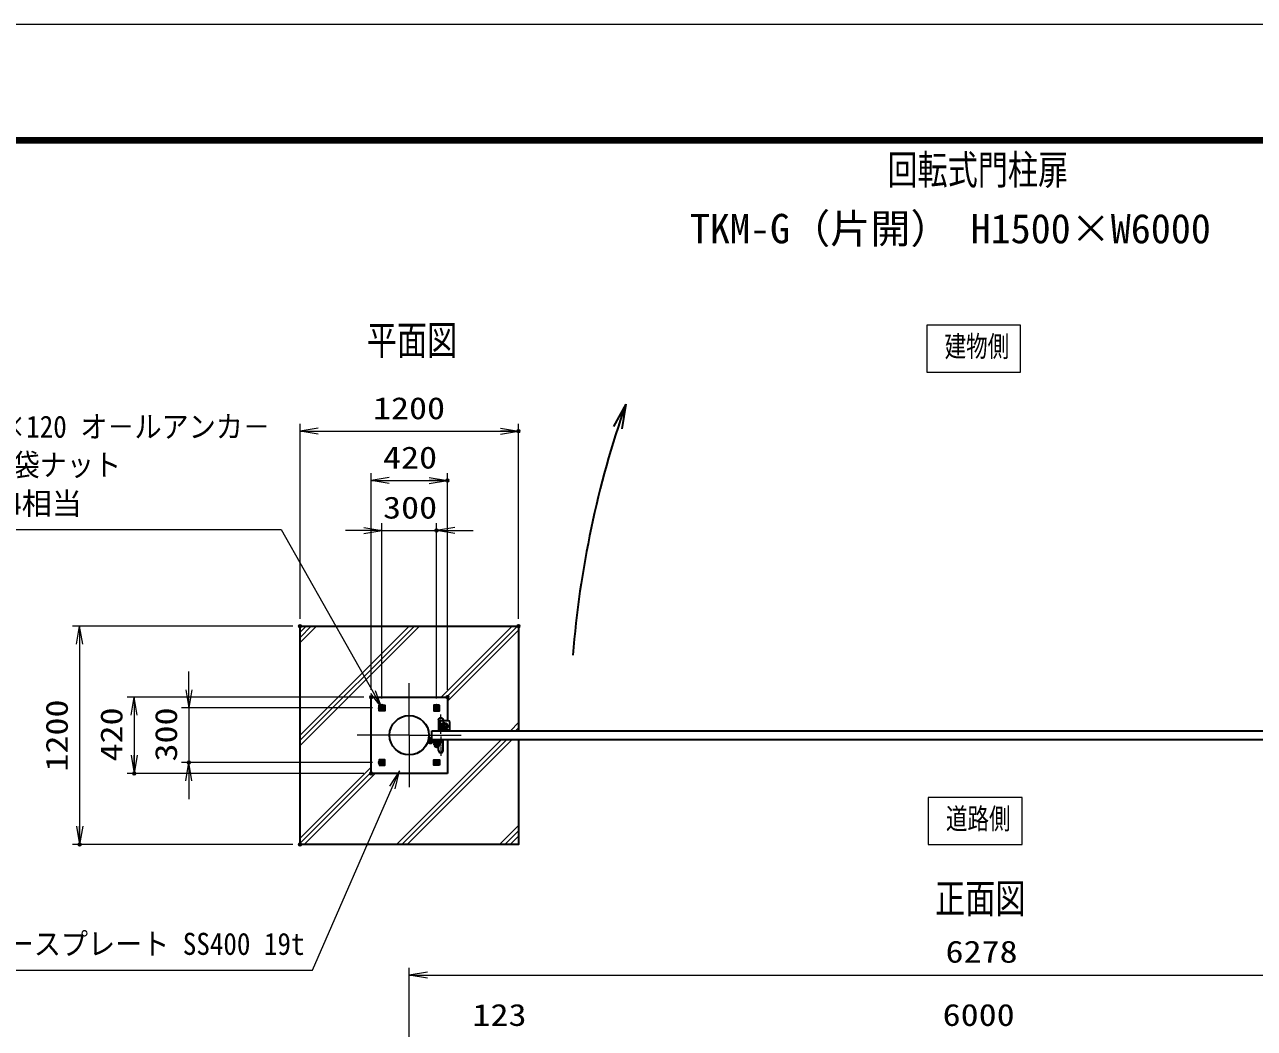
# Model space of a CAD drawing. Units: millimetres at full size. Extents: x -11880 to 11880, y -8400 to 8400.
# Drawn here: x -2761 to 3992, y 2887 to 8400 of the extents above; entities that cross this region are included whole.
import ezdxf
from ezdxf.enums import TextEntityAlignment as Align

# ---------------------------------------------------------------- set-up
doc = ezdxf.new("R2010")
doc.units = ezdxf.units.MM
doc.header["$LTSCALE"] = 30
doc.header["$PDMODE"] = 32
doc.header["$PDSIZE"] = 15
for name, pattern in [('DASHED', [7.5, 6, -1.5]), ('USER1', [18, 12, -1.5, 3, -1.5]), ('USER2', [9, 6, -0.75, 1.5, -0.75])]:
    doc.linetypes.add(name, pattern=pattern)
for name, color, linetype, lineweight in [('0-1_D-TTL', 7, 'Continuous', 18), ('0-2_外形線', 7, 'Continuous', 35), ('0-3_軸線', 200, 'USER1', 15), ('0-4_細線', 2, 'Continuous', 35), ('0-5_寸法線', 4, 'Continuous', 18), ('0-6_0', 7, 'Continuous', 18), ('0-8_隠れ線', 140, 'DASHED', 18), ('0-C_AM_0N', 7, 'Continuous', 50), ('0-D_AM_7N', 6, 'USER2', 18), ('0-E_ハッチング', 253, 'Continuous', 13), ('0-F_AM_4N', 4, 'Continuous', 25)]:
    doc.layers.add(name, color=color, linetype=linetype, lineweight=lineweight)
for name, color, linetype in [('0-7_Defpoints', 7, 'Continuous'), ('0-A_文字3', 254, 'Continuous'), ('1-3_文字', 254, 'Continuous')]:
    doc.layers.add(name, color=color, linetype=linetype)
doc.styles.add('ＭＳ ゴシック', font='')
doc.styles.get('ＭＳ ゴシック').set_extended_font_data('MS Gothic')

# ---------------------------------------------------------------- blocks, each defined once
blk = doc.blocks.new('A$C4093506B')
at = {"layer": '0-2_外形線'}
for p, q in [((-373.3, 0), (376.7, 0)), ((-373.3, -1755), (-373.3, 0)), ((376.7, -1755), (376.7, 0))]:
    blk.add_line(p, q, dxfattribs=at)
blk.add_arc((1.7, -1755), 375, 180, 0, dxfattribs=at)
at = {"layer": '0-3_軸線', "linetype": 'USER2'}
blk.add_line((1.7, 532.5), (1.7, -2662.5), dxfattribs=at)
blk = doc.blocks.new('A$C031A601E')
at = {"layer": '0-2_外形線'}
for p, q in [((-914.7, 739.2), (-914.7, -610.8)), ((-614.7, -910.8), (585.3, -910.8))]:
    blk.add_line(p, q, dxfattribs=at)
blk.add_lwpolyline([(885.3, -610.8), (885.3, 739.2), (-914.7, 739.2)], dxfattribs=at)
for centre, start, end in [((-614.7, -610.8), 180, 270), ((585.3, -610.8), 270, 0)]:
    blk.add_arc(centre, 300, start, end, dxfattribs=at)
at = {"layer": '0-3_軸線'}
for q in [(-14.7, 645.4), (-670.9, -10.8), (641.6, -10.8), (-14.7, -667.1)]:
    blk.add_line((-14.7, -10.8), q, dxfattribs=at)
at = {"layer": '0-4_細線'}
blk.add_circle((-14.7, -10.8), 525, dxfattribs=at)
at = {"layer": '0-8_隠れ線', "linetype": 'Continuous'}
blk.add_line((-914.7, 589.2), (885.3, 589.2), dxfattribs=at)
at = {"layer": '0-8_隠れ線'}
for radius in [420, 315, 285]:
    blk.add_circle((-14.7, -10.8), radius, dxfattribs=at)
blk = doc.blocks.new('_Open')
at = {"layer": '0-6_0', "color": 4}
blk.add_line((-30, 5), (0, 0), dxfattribs=at)
blk.add_lwpolyline([(-30, -5), (0, 0), (-30, 0)], dxfattribs=at)
blk = doc.blocks.new('davdavdavav')
at = {"layer": '0-3_軸線'}
for p, q in [((0, 0), (-269.5, 0)), ((0, 0), (0, 269.5)), ((0, 0), (0, -269.5)), ((0, 0), (269.5, 0)), ((1050.1, -330), (1050.1, 266.4)), ((1050.1, -330), (453.7, -330)), ((1050.1, -330), (1050.1, -926.4)), ((1050.1, -330), (1646.5, -330))]:
    blk.add_line(p, q, dxfattribs=at)
at = {"layer": '0-4_細線'}
for p, q in [((-486.2, 0), (-270, 0)), ((-451.9, 90), (-270, 90)), ((-270, 90), (-270, 900)), ((-90, 900), (-270, 900)), ((-180, 0), (-180, 900)), ((-90, 900), (-90, 155.9)), ((1800.1, 180), (0, 180)), ((155.9, 90), (1800.1, 90)), ((300.1, 450), (300.1, 330)), ((300.1, 330), (1800.1, 330)), ((630.1, -330), (630.1, 0)), ((630.1, 0), (1470.1, 0)), ((675.1, 330), (675.1, 180)), ((675.1, 180), (1425.1, 180)), ((870.1, 0), (870.1, 180)), ((1230.1, 0), (1230.1, 180)), ((1425.1, 180), (1425.1, 330)), ((1470.1, 0), (1470.1, -330)), ((1800.1, 330), (1800.1, 450)), ((1800.1, 180), (1950, 143)), ((1926.7, 56.1), (1800.1, 90)), ((1950, 143), (1926.7, 56.1)), ((848.9, -150), (1251.3, -150))]:
    blk.add_line(p, q, dxfattribs=at)
blk.add_circle((0, 0), 180, dxfattribs=at)
blk.add_circle((0, 0), 180, dxfattribs=at)
for centre, radius, start, end in [((-270, 90), 90, 270, 0), ((1050.1, -330), 420, 180, 0), ((1050.1, -330), 270, 138.18969, 41.81031)]:
    blk.add_arc(centre, radius, start, end, dxfattribs=at)
blk = doc.blocks.new('U317')
at = {"layer": '0-C_AM_0N'}
blk.add_lwpolyline([(-634882.2, 81222626.6), (-634612.2, 81222470.7), (-634342.2, 81222626.6), (-634342.2, 81222938.4), (-634612.2, 81223094.3), (-634882.2, 81222938.4)], close=True, dxfattribs=at)
for radius in [270, 151.6]:
    blk.add_circle((-634612.2, 81222782.5), radius, dxfattribs=at)
at = {"layer": '0-D_AM_7N'}
for p, q in [((-634612.2, 81223125.5), (-634612.2, 81222439.6)), ((-634955.2, 81222782.5), (-634269.3, 81222782.5))]:
    blk.add_line(p, q, dxfattribs=at)
at = {"layer": '0-F_AM_4N'}
blk.add_arc((-634612.2, 81222782.5), 180, 260, 170, dxfattribs=at)
blk = doc.blocks.new('U318')
at = {"layer": '0-C_AM_0N'}
blk.add_lwpolyline([(-643342.2, 81222626.6), (-643612.2, 81222470.7), (-643882.2, 81222626.6), (-643882.2, 81222938.4), (-643612.2, 81223094.3), (-643342.2, 81222938.4)], close=True, dxfattribs=at)
for radius in [270, 151.6]:
    blk.add_circle((-643612.2, 81222782.5), radius, dxfattribs=at)
at = {"layer": '0-D_AM_7N'}
for p, q in [((-643612.2, 81223125.5), (-643612.2, 81222439.6)), ((-643269.3, 81222782.5), (-643955.2, 81222782.5))]:
    blk.add_line(p, q, dxfattribs=at)
at = {"layer": '0-F_AM_4N'}
blk.add_arc((-643612.2, 81222782.5), 180, 10, 280, dxfattribs=at)
blk = doc.blocks.new('U319')
at = {"layer": '0-C_AM_0N'}
blk.add_lwpolyline([(-634882.2, 81213938.4), (-634612.2, 81214094.3), (-634342.2, 81213938.4), (-634342.2, 81213626.6), (-634612.2, 81213470.7), (-634882.2, 81213626.6)], close=True, dxfattribs=at)
for radius in [270, 151.6]:
    blk.add_circle((-634612.2, 81213782.5), radius, dxfattribs=at)
at = {"layer": '0-D_AM_7N'}
for p, q in [((-634955.2, 81213782.5), (-634269.3, 81213782.5)), ((-634612.2, 81213439.6), (-634612.2, 81214125.5))]:
    blk.add_line(p, q, dxfattribs=at)
at = {"layer": '0-F_AM_4N'}
blk.add_arc((-634612.2, 81213782.5), 180, 190, 100, dxfattribs=at)
blk = doc.blocks.new('U320')
at = {"layer": '0-C_AM_0N'}
blk.add_lwpolyline([(-643342.2, 81213938.4), (-643612.2, 81214094.3), (-643882.2, 81213938.4), (-643882.2, 81213626.6), (-643612.2, 81213470.7), (-643342.2, 81213626.6)], close=True, dxfattribs=at)
for radius in [270, 151.6]:
    blk.add_circle((-643612.2, 81213782.5), radius, dxfattribs=at)
at = {"layer": '0-D_AM_7N'}
for p, q in [((-643269.3, 81213782.5), (-643955.2, 81213782.5)), ((-643612.2, 81213439.6), (-643612.2, 81214125.5))]:
    blk.add_line(p, q, dxfattribs=at)
at = {"layer": '0-F_AM_4N'}
blk.add_arc((-643612.2, 81213782.5), 180, 80, 350, dxfattribs=at)
blk = doc.blocks.new('S311')
at = {"layer": '0-5_寸法線'}
for points in [[(-709035.3, 81179613.1), (-655068.9, 81179613.1), (-641909.7, 81209694.4), (-640707.3, 81212442.9)], [(-641451.6, 81209494), (-640707.3, 81212442.9), (-642367.8, 81209894.8)]]:
    blk.add_lwpolyline(points, dxfattribs=at)
at = {"layer": '0-5_寸法線', "color": 254, "style": 'ＭＳ ゴシック', "width": 0.9}
blk.add_text('ベースプレート SS400 19t', height=3637, dxfattribs=at).set_placement((-709899.3, 81181013.7), align=Align.BOTTOM_LEFT)
blk = doc.blocks.new('S312')
at = {"layer": '0-5_寸法線'}
for points in [[(-717372.7, 81252173.4), (-660209.5, 81252173.4), (-645087.4, 81225394.8), (-643612.2, 81222782.5)], [(-645522.8, 81225148.9), (-643612.2, 81222782.5), (-644652, 81225640.6)]]:
    blk.add_lwpolyline(points, dxfattribs=at)
at = {"layer": '0-5_寸法線', "color": 254, "style": 'ＭＳ ゴシック', "width": 0.9}
for s, p in [('4-M12×120 オ－ルアンカ－', (-717804.7, 81266235.6)), ('4-M12 袋ナット', (-717804.7, 81259935.6))]:
    blk.add_text(s, height=3637, dxfattribs=at).set_placement(p, align=Align.BOTTOM_LEFT)
at = {"layer": '0-5_寸法線', "color": 254, "style": 'ＭＳ ゴシック'}
blk.add_text('SUS304相当', height=3637, dxfattribs=at).set_placement((-717804.7, 81253574), align=Align.BOTTOM_LEFT)

msp = doc.modelspace()

# ---------------------------------------------------------------- linework, layer by layer
at = {"layer": '0-1_D-TTL'}
for points in [[(-11880, -8400), (11880, -8400), (11880, 8400), (-11880, 8400)], [(-11116.29, 7779.43), (11116.29, 7779.43), (11116.29, -7777.71), (-11116.29, -7777.71)], [(-11109.21, 7772.36), (11109.21, 7772.36), (11109.21, -7770.64), (-11109.21, -7770.64)], [(-11102.14, 7765.29), (11102.14, 7765.29), (11102.14, -7763.57), (-11102.14, -7763.57)], [(-11095.07, 7758.21), (11095.07, 7758.21), (11095.07, -7756.5), (-11095.07, -7756.5)], [(-11088, 7751.14), (11088, 7751.14), (11088, -7749.43), (-11088, -7749.43)]]:
    msp.add_lwpolyline(points, close=True, dxfattribs=at)
at = {"layer": '0-2_外形線'}
for p, q in [((-858.99, 4706.54), (-438.99, 4706.54)), ((-858.99, 4286.54), (-858.99, 4706.54)), ((-438.99, 4706.54), (-438.99, 4576.54)), ((-438.99, 4471.54), (-438.99, 4286.54)), ((-438.99, 4286.54), (-858.99, 4286.54))]:
    msp.add_line(p, q, dxfattribs=at)
for points in [[(-1248.99, 5096.54), (-48.99, 5096.54), (-48.99, 4521.54)], [(-48.99, 4471.54), (-48.99, 3896.54), (-1248.99, 3896.54), (-1248.99, 5096.54)]]:
    msp.add_lwpolyline(points, dxfattribs=at)
for points in [[(-813.99, 4661.54), (-783.99, 4661.54), (-783.99, 4631.54), (-813.99, 4631.54)], [(-483.99, 4661.54), (-513.99, 4661.54), (-513.99, 4631.54), (-483.99, 4631.54)], [(-525.99, 4521.54), (5474.01, 4521.54), (5474.01, 4471.54), (-525.99, 4471.54)], [(-813.99, 4331.54), (-783.99, 4331.54), (-783.99, 4361.54), (-813.99, 4361.54)], [(-483.99, 4331.54), (-513.99, 4331.54), (-513.99, 4361.54), (-483.99, 4361.54)]]:
    msp.add_lwpolyline(points, close=True, dxfattribs=at)
for centre, radius in [((-648.99, 4496.54), 108.15), ((-455.99, 4546.54), 12.5)]:
    msp.add_circle(centre, radius, dxfattribs=at)
at = {"layer": '0-3_軸線'}
for p, q in [((-648.99, 4496.54), (-648.99, 4781.95)), ((-455.99, 4546.54), (-469.74, 4546.54)), ((-455.99, 4546.54), (-455.99, 4560.29)), ((-455.99, 4546.54), (-442.24, 4546.54)), ((-455.99, 4546.54), (-455.99, 4532.79)), ((-648.99, 4496.54), (-934.4, 4496.54)), ((-648.99, 4496.54), (-363.59, 4496.54)), ((-648.99, 4496.54), (-648.99, 4211.14))]:
    msp.add_line(p, q, dxfattribs=at)
at = {"layer": '0-4_細線'}
for q in [(471.76, 6193.24), (518.42, 6179.74)]:
    msp.add_line((539.46, 6314.42), q, dxfattribs=at)
msp.add_arc((5688.05, 4511.01), 5455.3, 160.69606, 175.52715, dxfattribs=at)
at = {"layer": '0-5_寸法線'}
for p, q in [((-1248.99, 5136.54), (-1248.99, 6207.47)), ((-1248.99, 6167.47), (-48.99, 6167.47)), ((-48.99, 5136.54), (-48.99, 6207.47)), ((-858.99, 4746.54), (-858.99, 5936.54)), ((-858.99, 5896.54), (-438.99, 5896.54)), ((-438.99, 4746.54), (-438.99, 5936.54)), ((-898.99, 5621.63), (-998.99, 5621.63)), ((-798.99, 4697.97), (-798.99, 5661.63)), ((-798.99, 5621.63), (-498.99, 5621.63)), ((-498.99, 4697.97), (-498.99, 5661.63)), ((-398.99, 5621.63), (-298.99, 5621.63)), ((-1288.99, 5096.54), (-2499.05, 5096.54)), ((-2459.05, 5096.54), (-2459.05, 3896.54)), ((-1859.05, 4746.54), (-1859.05, 4846.54)), ((-898.99, 4706.54), (-2199.05, 4706.54)), ((-2159.05, 4706.54), (-2159.05, 4286.54)), ((-850.42, 4646.54), (-1899.05, 4646.54)), ((-1859.05, 4646.54), (-1859.05, 4346.54)), ((-850.42, 4346.54), (-1899.05, 4346.54)), ((-898.99, 4286.54), (-2199.05, 4286.54)), ((-1859.05, 4246.54), (-1859.05, 4146.54)), ((-1288.99, 3896.54), (-2499.05, 3896.54)), ((-648.99, 1248.54), (-648.99, 3218.42)), ((-648.99, 3178.42), (5629.01, 3178.42))]:
    msp.add_line(p, q, dxfattribs=at)
for points in [[(2192.69, 6491.65), (2707.96, 6491.65), (2707.96, 6748.73), (2192.69, 6748.73)], [(2200.24, 3897.38), (2715.51, 3897.38), (2715.51, 4154.46), (2200.24, 4154.46)]]:
    msp.add_lwpolyline(points, close=True, dxfattribs=at)
at = {"layer": '0-7_Defpoints'}
for p in [(-48.99, 6167.47), (-438.99, 5896.54), (-498.99, 5621.63), (-1248.99, 5096.54), (-1248.99, 5096.54), (-48.99, 5096.54), (-858.99, 4706.54), (-858.99, 4706.54), (-798.99, 4657.97), (-498.99, 4657.97), (-438.99, 4706.54), (-810.42, 4646.54), (-1859.05, 4346.54), (-810.42, 4346.54), (-2159.05, 4286.54), (-858.99, 4286.54), (-2459.05, 3896.54), (-1248.99, 3896.54)]:
    msp.add_point(p, dxfattribs=at)
at = {"layer": '0-8_隠れ線'}
for centre in [(-798.99, 4646.54), (-498.99, 4646.54), (-798.99, 4346.54), (-498.99, 4346.54)]:
    msp.add_circle(centre, 10, dxfattribs=at)
at = {"layer": '0-E_ハッチング'}
for p, q in [((-1248.99, 5063.52), (-1215.97, 5096.54)), ((-1248.99, 4497.84), (-650.29, 5096.54)), ((-1248.99, 5034.52), (-1186.97, 5096.54)), ((-1248.99, 4468.84), (-621.29, 5096.54)), ((-1248.99, 5005.52), (-1157.97, 5096.54)), ((-1248.99, 4439.84), (-592.29, 5096.54)), ((-474.6, 4706.54), (-84.6, 5096.54)), ((-445.6, 4706.54), (-55.6, 5096.54)), ((-438.99, 4684.15), (-48.99, 5074.15)), ((-93.92, 4521.54), (-48.99, 4566.46)), ((-64.92, 4521.54), (-48.99, 4537.46)), ((-718.92, 3896.54), (-143.92, 4471.54)), ((-689.92, 3896.54), (-114.92, 4471.54)), ((-660.92, 3896.54), (-85.92, 4471.54)), ((-1248.99, 3932.15), (-858.99, 4322.15)), ((-1248.99, 3903.15), (-858.99, 4293.15)), ((-1226.6, 3896.54), (-836.6, 4286.54)), ((-153.23, 3896.54), (-48.99, 4000.78)), ((-124.23, 3896.54), (-48.99, 3971.78)), ((-95.23, 3896.54), (-48.99, 3942.78))]:
    msp.add_line(p, q, dxfattribs=at)

# ---------------------------------------------------------------- block references
at = {"layer": '0-2_外形線', "yscale": 0.03333333, "rotation": 180}
for name, p, xscale in [('A$C4093506B', (-476.05, 4521.54), -0.03333333), ('A$C031A601E', (-456.48, 4546.18), 0.03333333)]:
    msp.add_blockref(name, p, dxfattribs=dict(at, xscale=xscale))
at = {"layer": '0-2_外形線', "xscale": 0.03333333, "yscale": 0.03333333}
for name, p in [('davdavdavav', (-532.31, 4456.54)), ('A$C4093506B', (-476.05, 4471.54))]:
    msp.add_blockref(name, p, dxfattribs=at)
at = {"layer": '0-5_寸法線'}
for name, p, xscale, yscale in [('S312', (20654.75, -2702779.54), 0.03333333, 0.03333333), ('_Open', (-48.99, 6167.47), 3.333333, 3.333333), ('_Open', (-438.99, 5896.54), 3.333333, 3.333333), ('_Open', (-798.99, 5621.63), 3.333333, 3.333333), ('S311', (20654.75, -2702779.54), 0.03333333, 0.03333333)]:
    msp.add_blockref(name, p, dxfattribs=dict(at, xscale=xscale, yscale=yscale))
at = {"layer": '0-5_寸法線', "xscale": 3.333333, "yscale": 3.333333}
for p, rotation in [((-1248.99, 6167.47), 180), ((-858.99, 5896.54), 180), ((-498.99, 5621.63), 180), ((-2459.05, 5096.54), 90), ((-1859.05, 4646.54), 270), ((-2159.05, 4706.54), 90), ((-2159.05, 4286.54), 270), ((-1859.05, 4346.54), 90), ((-2459.05, 3896.54), 270), ((-648.99, 3178.42), 180)]:
    msp.add_blockref('_Open', p, dxfattribs=dict(at, rotation=rotation))
at = {"layer": '0-C_AM_0N', "xscale": 0.03333333, "yscale": 0.03333333}
for name in ['U318', 'U317', 'U320', 'U319']:
    msp.add_blockref(name, (20654.75, -2702779.54), dxfattribs=at)

# ---------------------------------------------------------------- texts
at = {"layer": '0-2_外形線', "style": 'ＭＳ ゴシック', "width": 0.75}
for s, p in [('建物側', (2290.28, 6540.36)), ('道路側', (2297.83, 3946.1))]:
    msp.add_text(s, height=115.5, dxfattribs=at).set_placement(p, align=Align.BOTTOM_LEFT)
at = {"layer": '0-5_寸法線', "color": 254, "style": 'ＭＳ ゴシック', "width": 1.2}
for s, p in [('1200', (-848.19, 6196.16)), ('420', (-792.99, 5925.23)), ('300', (-792.99, 5650.31)), ('6278', (2295.61, 3211.11)), ('123', (-302.01, 2863.69)), ('6000', (2279.61, 2863.69))]:
    msp.add_text(s, height=121.2, dxfattribs=at).set_placement(p, align=Align.BOTTOM_LEFT)
for s, p in [('1200', (-2487.73, 4297.34)), ('420', (-2187.73, 4352.54)), ('300', (-1887.73, 4352.54))]:
    msp.add_text(s, height=121.2, rotation=90, dxfattribs=at).set_placement(p, align=Align.BOTTOM_LEFT)
at = {"layer": '0-A_文字3', "style": 'ＭＳ ゴシック', "width": 0.75}
msp.add_text('回転式門柱扉', height=161.7, dxfattribs=at).set_placement((1976.44, 7473.22), align=Align.BOTTOM_LEFT)
at = {"layer": '0-A_文字3', "style": 'ＭＳ ゴシック'}
msp.add_text('TKM-G（片開） H1500×W6000', height=161.6, dxfattribs=at).set_placement((892.02, 7150.25), align=Align.BOTTOM_LEFT)
at = {"layer": '1-3_文字', "style": 'ＭＳ ゴシック', "width": 0.75}
for s, p in [('平面図', (-882.31, 6537.21)), ('正面図', (2238.15, 3471.27))]:
    msp.add_text(s, height=161.7, dxfattribs=at).set_placement(p, align=Align.BOTTOM_LEFT)

doc.saveas('drawing.dxf')
